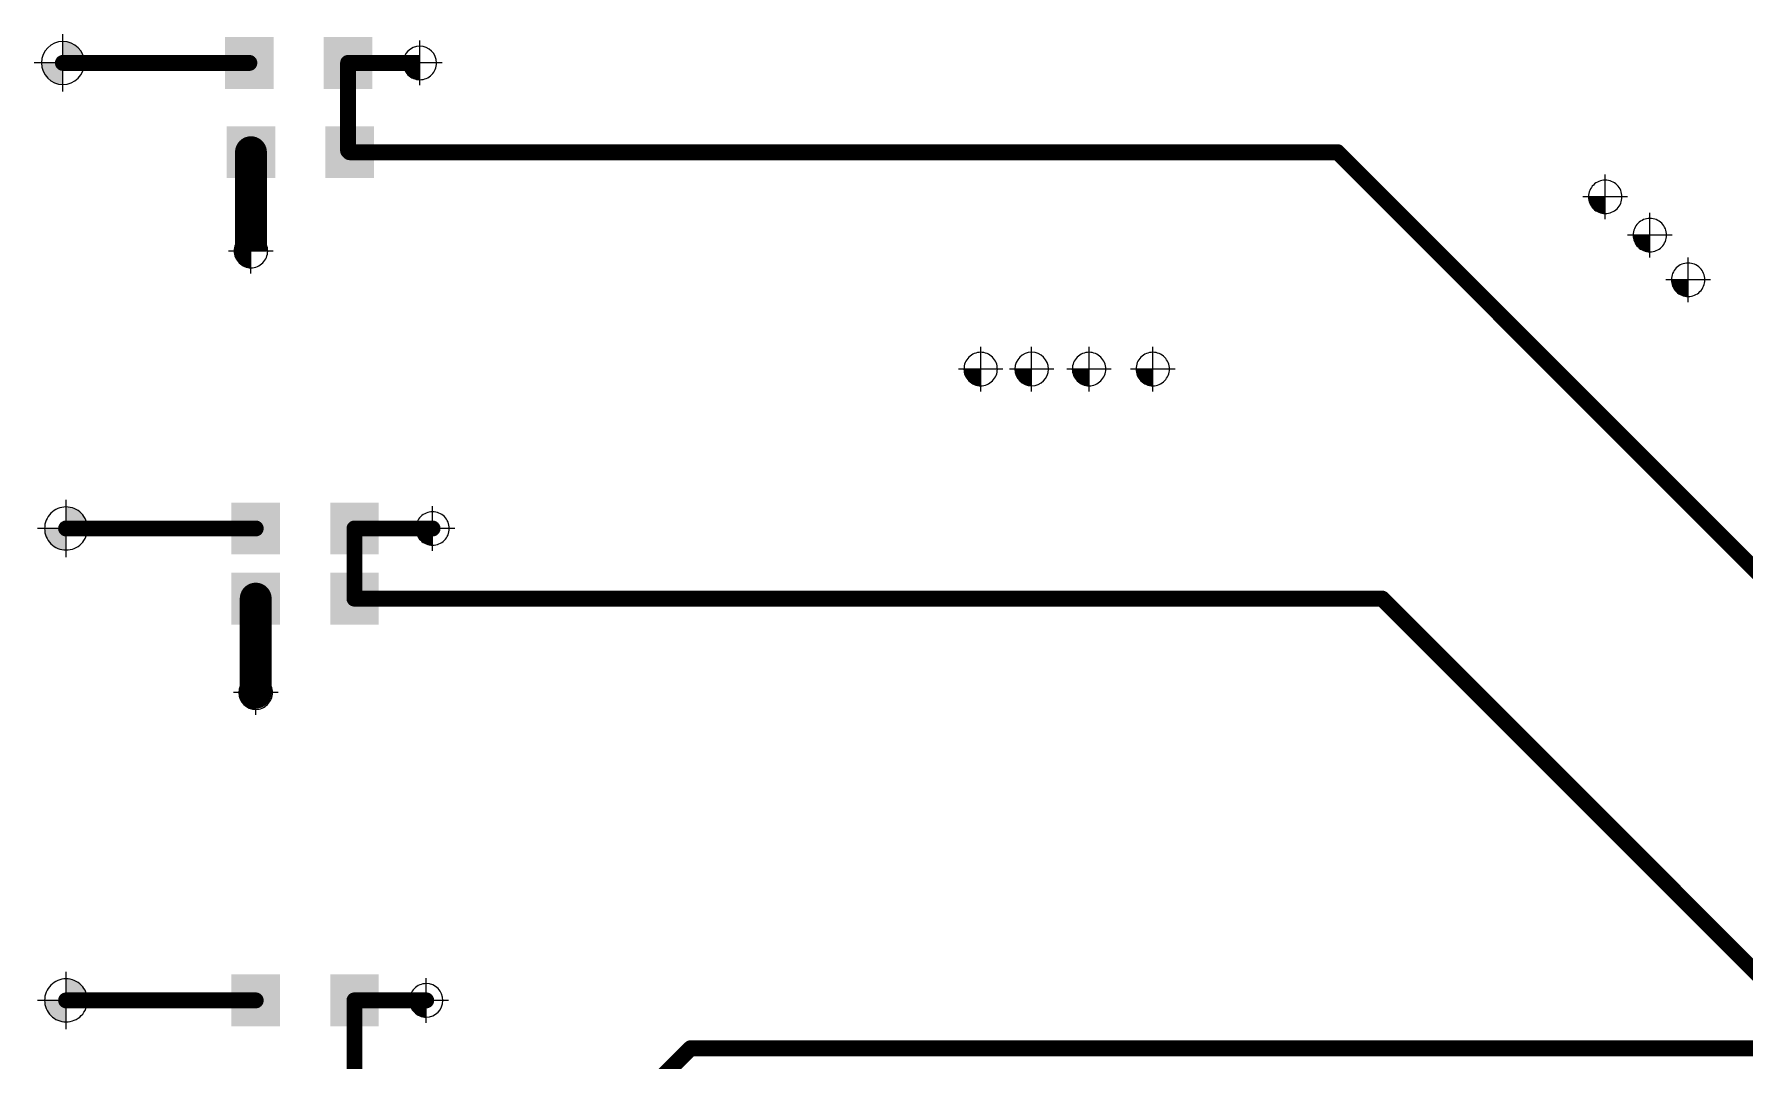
# Paper-space layout 'Layout1' of a CAD drawing. Header units: millimetres. Extents: x 0 to 841, y 0 to 594.
# Drawn here: x 114.5 to 168.1, y 460 to 492.2 of the extents above; entities that cross this region are included whole.
import ezdxf

# ---------------------------------------------------------------- set-up
doc = ezdxf.new("R2010")
doc.units = ezdxf.units.MM
for name, color, linetype in [('PDF _Геометрия', 7, 'Continuous'), ('PDF _Сплошная заливка', 7, 'Continuous'), ('TopLayer', 1, 'Continuous')]:
    doc.layers.add(name, color=color, linetype=linetype)

psp = doc.layouts.get("Layout1")

# ---------------------------------------------------------------- hatches: boundary and pattern name
at = {"layer": 'PDF _Сплошная заливка', "transparency": 33554559}
for points in [[(116.0329789938505, 491.2651038387762, 0.414236437857053), (115.3579723594703, 491.9401104731492), (115.3579723594703, 491.9401104731346), (115.3579723594703, 491.9401104731346), (115.3579723594703, 491.2651038387762), (115.3579723594703, 491.2651038387762)], [(114.6829657251037, 491.2651038387762, 0.4141580432765969), (115.3579723594703, 490.5900972044169), (115.3579723594703, 490.5900972044169), (115.3579723594703, 490.5900972044169), (115.3579723594703, 491.2651038387762), (115.3579723594703, 491.2651038387762)], [(126.0330537621057, 491.2651031332193, 0.4141858731288065), (126.5579883664386, 490.7400979730078), (126.5579883664386, 490.7400979731542), (126.5579883664386, 490.7400979731542), (126.5579883664386, 491.2651031332193), (126.5579883664386, 491.2651031332193)], [(163.2331371662958, 487.0651204139926, 0.4142588362369964), (163.7581423263391, 486.5401152538984), (163.7581423263391, 486.5401152539348), (163.7581423263391, 486.5401152539348), (163.7581423263391, 487.0651204139926), (163.7581423263391, 487.0651204139926)], [(164.6331038892895, 485.865131197399, 0.1989561129498261), (164.7869153728197, 485.4938669651542), (164.7869153728197, 485.4938669651542, 0.198880082026945), (165.1581090493764, 485.3401260373707), (165.1581090493764, 485.3401260373416), (165.1581090493764, 485.3401260373416), (165.1581090493764, 485.865131197399), (165.1581090493764, 485.865131197399)], [(120.734177598848, 485.3662866895761, 0.4141580430941222), (121.2591827589058, 484.8412815294673), (121.2591827589058, 484.841281529511), (121.2591827589058, 484.841281529511), (121.2591827589058, 485.3662866895761), (121.2591827589058, 485.3662866895761)], [(165.8331156837285, 484.4650868630961, 0.1988800817560399), (165.9868566115338, 484.0938931865617), (165.9868566115338, 484.0938931865617, 0.1989561127591369), (166.3581208437854, 483.940081703046), (166.3581208437854, 483.9400817030314), (166.3581208437854, 483.9400817030314), (166.3581208437854, 484.4650868630961), (166.3581208437854, 484.4650868630961)], [(143.6330385983765, 481.6650779224478, 0.4141580433180979), (144.1580437584198, 481.1400727623609), (144.1580437584198, 481.1400727623904), (144.1580437584198, 481.1400727623904), (144.1580437584198, 481.6650779224478), (144.1580437584198, 481.6650779224478)], [(145.2330308056953, 481.6650779224478, 0.4141580431710793), (145.7580359657377, 481.1400727624782), (145.7580359657377, 481.1400727623904), (145.7580359657377, 481.1400727623904), (145.7580359657377, 481.6650779224478), (145.7580359657377, 481.6650779224478)], [(147.0330484973374, 481.6650779224478, 0.4141580433861971), (147.5580536573807, 481.1400727624564), (147.5580536573807, 481.1400727623904), (147.5580536573807, 481.1400727623904), (147.5580536573807, 481.6650779224478), (147.5580536573807, 481.6650779224478)], [(149.033091673261, 481.6650779224478, 0.4142084405575368), (149.5580968333188, 481.1400727624123), (149.5580968333188, 481.1400727623904), (149.5580968333188, 481.1400727623904), (149.5580968333188, 481.6650779224478), (149.5580968333188, 481.6650779224478)], [(116.1330270138387, 476.6650567661304, 0.1990125040375205), (115.9352593127196, 477.1423662550947), (115.9352593127924, 477.1423662551533, 0.1989141725159663), (115.4580203794876, 477.340063400628), (115.4580203794876, 477.3400634004965), (115.4580203794876, 477.3400634004965), (115.4580203794876, 476.6650567661304), (115.4580203794876, 476.6650567661304)], [(114.783013745121, 476.6650567661304, 0.1989141726513787), (114.9807108905452, 476.187817832913), (114.9807108904715, 476.1878178328398, 0.199022901833153), (115.4580203794876, 475.9901206875184), (115.4580203794876, 475.9901206874965), (115.4580203794876, 475.9901206874965), (115.4580203794876, 476.6650567661304), (115.4580203794876, 476.6650567661304)], [(126.4330341750001, 476.6650560605735, 0.4142362713723355), (126.9580393350725, 476.1401214560724), (126.9580393350725, 476.1401214562479), (126.9580393350725, 476.1401214562479), (126.9580393350725, 476.6650560605735), (126.9580393350725, 476.6650560605735)], [(120.8836146273443, 471.5156634925861, 0.4142084406150277), (121.4086197874167, 470.9906583326451), (121.4086197874167, 470.9906583325287), (121.4086197874167, 470.9906583325287), (121.4086197874167, 471.5156634925861), (121.4086197874167, 471.5156634925861)], [(116.1330270138387, 461.8650343037411, 0.1990125038663839), (115.9352593128369, 462.3423437928004), (115.9352593127924, 462.3423437927563, 0.1989141724475482), (115.4580203794876, 462.5400409381587), (115.4580203794876, 462.5400409381), (115.4580203794876, 462.5400409381), (115.4580203794876, 461.8650343037411), (115.4580203794876, 461.8650343037411)], [(114.783013745121, 461.8650343037411, 0.1988498824920815), (114.9807108904424, 461.3877248147037), (114.9807108904715, 461.3877248147182, 0.1989282720123172), (115.4580203794876, 461.1900276694191), (115.4580203794876, 461.190027669375), (115.4580203794876, 461.190027669375), (115.4580203794876, 461.8650343037411), (115.4580203794876, 461.8650343037411)], [(126.233008690705, 461.8650335981843, 0.4141580432897608), (126.7580138507628, 461.3400284382292), (126.7580138507628, 461.3400284381191), (126.7580138507628, 461.3400284381191), (126.7580138507628, 461.8650335981843), (126.7580138507628, 461.8650335981843)]]:
    psp.add_hatch(color=7, dxfattribs=at).paths.add_polyline_path(points)

# ---------------------------------------------------------------- linework, layer by layer
at = {"layer": 'PDF _Геометрия', "lineweight": 9}
for points in [[(116.0332612167349, 491.26482161587, 0.4141850073451812), (115.3580429151953, 491.9400399174542, 0.4141850072275295), (114.6828246135965, 491.26482161587, 0.4140093127031417), (115.3580429151953, 490.5903088715545, 0.414009312707094)], [(127.082993526511, 491.2648209103131, 0.4140361063534346), (126.5580589221627, 491.7904610719875, 0.4140361065199543), (126.0331243178007, 491.2648209103131, 0.4143145162256923), (126.5580589221627, 490.7398863061258, 0.4143145162473519)], [(164.2827947077876, 487.0649793025436, 0.4143145163110206), (163.7578601034547, 487.5899139068983, 0.4143145161495816), (163.2329254991801, 487.0649793025436, 0.4143145162281603), (163.7578601034547, 486.5400446981153, 0.4143145161298868)], [(165.6833258766083, 485.865131197399, 0.4143145162527918), (165.1583912722754, 486.3900658017756, 0.4143145159983178), (164.6334566678406, 485.865131197399, 0.4143145161207194), (165.1583912722754, 485.3401965931098, 0.4143145161867554)], [(121.7842584747032, 485.3663572453079, 0.4143145163204904), (121.2593238703548, 485.8912918496408, 0.4143145161216761), (120.7343892660519, 485.3663572453079, 0.4143145162777256), (121.2593238703548, 484.841422640829, 0.4143145162884038)], [(166.8827732252194, 484.4649457516393, 0.414314515925784), (166.3578386208719, 484.989880355994, 0.414314516200708), (165.8329040164954, 484.4649457516393, 0.4143145160505021), (166.3578386208719, 483.9400111473428, 0.4143145159641667)], [(144.6831194742017, 481.6652895896291, 0.4143145160778537), (144.1581848698834, 482.1902241938892, 0.4143145160639007), (143.6332502655796, 481.6652895896291, 0.4143145160971455), (144.1581848698834, 481.1403549853549, 0.4143145161108972)], [(146.283323348709, 481.6652895896291, 0.4138105735873144), (145.7583887443761, 482.1902241940134, 0.4140361066040074), (145.2327485829273, 481.6652895896291, 0.4140361064491621), (145.7583887443761, 481.1403549853917, 0.4138105736205407)], [(148.0831999288876, 481.6652895896291, 0.4143145161187548), (147.5582653245692, 482.1902241939915, 0.4143145160453643), (147.033330720149, 481.6652895896291, 0.4143145160785084), (147.5582653245692, 481.1403549851798, 0.4143145161518484)], [(150.0827492147528, 481.6652895896291, 0.4143145161453507), (149.5578146104053, 482.1902241939329, 0.4143145159939858), (149.0328800060579, 481.6652895896291, 0.4143145160269287), (149.5578146104053, 481.1403549854208, 0.4143145161782935)], [(116.1327447909543, 476.6648450989564, 0.4144012765325576), (115.4582320466616, 477.3400634004529, 0.4145768025649111), (114.7830137451065, 476.6648450989564, 0.4144012765861774), (115.4582320466616, 475.9903323546196, 0.414225941445488)], [(127.4830444951303, 476.6648443933996, 0.4143145161696798), (126.9581098907975, 477.1897789976447, 0.4143145159334401), (126.4331752864791, 476.6648443933996, 0.4143145162061987), (126.9581098907975, 476.1399097889862, 0.4143145160661676)], [(121.9338366146485, 471.5158751597678, 0.4143145161635346), (121.4089020103011, 472.0408097642171, 0.4140361067092483), (120.8832618487359, 471.5158751597678, 0.4140361066349846), (121.4089020103011, 470.9909405554126, 0.4143145160890864)], [(116.1327447909543, 461.8652459709224, 0.4142259413878056), (115.4582320466616, 462.5397587152302, 0.4144012765285603), (114.7830137451801, 461.8652459709224, 0.4145768024363282), (115.4582320466616, 461.190027669375, 0.4144012764038764)], [(127.2833717894437, 461.8652452653655, 0.4140361064061483), (126.7577316278494, 462.3901798695451, 0.4143145161709894), (126.2327970234292, 461.8652452653655, 0.4143145162067023), (126.7577316278494, 461.3403106610181, 0.4140361064420396)]]:
    psp.add_lwpolyline(points, format="xyb", close=True, dxfattribs=at)
for points in [[(115.3580429151953, 490.365236104411), (115.3580429151953, 492.1651126845977)], [(126.5580589221627, 490.5649081045335), (126.5580589221627, 491.9654392733541)], [(116.2583339839148, 491.26482161587), (114.4577518464894, 491.26482161587)], [(127.257971727935, 491.2648209103131), (125.8581461163903, 491.2648209103131)], [(163.7578601034547, 486.3650664967713), (163.7578601034547, 487.764892108316)], [(164.4577729092271, 487.0649793025436), (163.0579472976679, 487.0649793025436)], [(165.1583912722754, 485.1652183916267), (165.1583912722754, 486.5650440031786)], [(121.2593238703548, 484.666444439521), (121.2593238703548, 486.0662700510802)], [(165.8583040780477, 485.865131197399), (164.4577729092271, 485.865131197399)], [(121.9592366761572, 485.3663572453079), (120.5594110645825, 485.3663572453079)], [(166.3578386208719, 483.765032945867), (166.3578386208719, 485.1648585574189)], [(167.0584569839211, 484.4649457516393), (165.6579258150996, 484.4649457516393)], [(144.1581848698834, 480.9653767838568), (144.1581848698834, 482.3652023954087)], [(145.7583887443761, 480.9653767838568), (145.7583887443761, 482.3652023954087)], [(147.5582653245692, 480.9653767838568), (147.5582653245692, 482.3652023954087)], [(149.5578146104053, 480.9653767838568), (149.5578146104053, 482.3652023954087)], [(144.8580976756557, 481.6652895896291), (143.4582720640965, 481.6652895896291)], [(146.4583015501485, 481.6652895896291), (145.0577703813278, 481.6652895896291)], [(148.2581781303415, 481.6652895896291), (146.8583525187969, 481.6652895896291)], [(150.2577274162068, 481.6652895896291), (148.857901804633, 481.6652895896291)], [(115.4582320466616, 475.7652595874906), (115.4582320466616, 477.5651361676769)], [(126.9581098907975, 475.9649315876127), (126.9581098907975, 477.3647571991719)], [(116.3578175581197, 476.6648450989564), (114.5579409779411, 476.6648450989564)], [(127.6580226965698, 476.6648443933996), (126.2581970850251, 476.6648443933996)], [(121.4089020103011, 470.8159623539882), (121.4089020103011, 472.2157879655401)], [(122.1088148161025, 471.5158751597678), (120.708283647281, 471.5158751597678)], [(115.4582320466616, 460.9649549021951), (115.4582320466616, 462.7648314823814)], [(126.7577316278494, 461.1653324595786), (126.7577316278494, 462.5651580711378)], [(116.3578175581197, 461.8652459709224), (114.5579409779411, 461.8652459709224)], [(127.4583499908977, 461.8652452653655), (126.057818822077, 461.8652452653655)]]:
    psp.add_lwpolyline(points, dxfattribs=at)
at = {"layer": 'TopLayer', "lineweight": 20}
for points, const_width in [([(115.358230251391, 491.2649966578269), (121.2088306913911, 491.2649966578269)], 0.499999), ([(124.3076306913913, 488.5155990578269), (124.3076306913913, 491.2649966578269)], 0.499999), ([(124.3076306913913, 491.2649966578269), (126.5582332513909, 491.2649966578269)], 0.499999), ([(121.2594325713912, 485.366197177827), (121.2594325713912, 488.4649971778267)], 0.999998), ([(124.3076306913913, 488.5155990578269), (124.358232571391, 488.4649971778267)], 0.499999), ([(124.358232571391, 488.4649971778267), (155.3582315313911, 488.4649971778267)], 0.499999), ([(155.3582315313911, 488.4649971778267), (181.4582301313912, 462.364998577827)], 0.499999), ([(115.4582300513912, 476.6649953778269), (121.4088252113911, 476.6649953778269)], 0.499999), ([(124.5076252113909, 474.4649946978266), (124.5076252113909, 476.6649953778269)], 0.499999), ([(124.5076252113909, 476.6649953778269), (126.9582273713909, 476.6649953778269)], 0.499999), ([(121.4088252113911, 471.5155924178266), (121.4088252113911, 474.4649946978266)], 0.999998), ([(124.5076252113909, 474.4649946978266), (156.7582287313912, 474.4649946978266)], 0.499999), ([(156.7582287313912, 474.4649946978266), (169.858222851391, 461.3650005778268)], 0.499999), ([(115.4582300513912, 461.864994497827), (121.408830291391, 461.864994497827)], 0.499999), ([(124.5076302913913, 459.0649950178267), (124.5076302913913, 461.864994497827)], 0.499999), ([(124.5076302913913, 461.864994497827), (126.7582328513909, 461.864994497827)], 0.499999), ([(133.7582340913909, 459.0649950178267), (135.0582365713913, 460.3649974978266)], 0.499999), ([(135.0582365713913, 460.3649974978266), (196.8582247313911, 460.3649974978266)], 0.499999)]:
    psp.add_lwpolyline(points, dxfattribs=dict(at, const_width=const_width))
for points, const_width in [([(115.2332317713913, 491.2649966578269, 1), (115.4832287313911, 491.2649966578269, 1)], 0.24999696), ([(121.0838322113909, 491.2649966578269, 1), (121.3338291713912, 491.2649966578269, 1)], 0.24999696), ([(124.1826322113911, 491.2649966578269, 1), (124.432629171391, 491.2649966578269, 1)], 0.24999696), ([(124.1826322113911, 491.2649966578269, 1), (124.432629171391, 491.2649966578269, 1)], 0.24999696), ([(121.0094356113909, 488.4649971778267, 1), (121.5094295313911, 488.4649971778267, 1)], 0.499999), ([(124.1826322113911, 488.5155990578269, 1), (124.432629171391, 488.5155990578269, 1)], 0.24999696), ([(124.1826322113911, 488.5155990578269, 1), (124.432629171391, 488.5155990578269, 1)], 0.24999696), ([(124.2332340913913, 488.4649971778267, 1), (124.4832310513912, 488.4649971778267, 1)], 0.24999696), ([(124.2332340913913, 488.4649971778267, 1), (124.4832310513912, 488.4649971778267, 1)], 0.24999696), ([(155.2332330513909, 488.4649971778267, 1), (155.4832300113912, 488.4649971778267, 1)], 0.24999696), ([(155.2332330513909, 488.4649971778267, 1), (155.4832300113912, 488.4649971778267, 1)], 0.24999696), ([(115.333231571391, 476.6649953778269, 1), (115.5832285313909, 476.6649953778269, 1)], 0.24999696), ([(121.2838267313909, 476.6649953778269, 1), (121.5338236913913, 476.6649953778269, 1)], 0.24999696), ([(124.3826267313912, 476.6649953778269, 1), (124.632623691391, 476.6649953778269, 1)], 0.24999696), ([(124.3826267313912, 476.6649953778269, 1), (124.632623691391, 476.6649953778269, 1)], 0.24999696), ([(126.8332288913912, 476.6649953778269, 1), (127.083225851391, 476.6649953778269, 1)], 0.24999696), ([(121.1588282513912, 474.4649946978266, 1), (121.658822171391, 474.4649946978266, 1)], 0.499999), ([(124.3826267313912, 474.4649946978266, 1), (124.632623691391, 474.4649946978266, 1)], 0.24999696), ([(124.3826267313912, 474.4649946978266, 1), (124.632623691391, 474.4649946978266, 1)], 0.24999696), ([(156.6332302513911, 474.4649946978266, 1), (156.8832272113909, 474.4649946978266, 1)], 0.24999696), ([(156.6332302513911, 474.4649946978266, 1), (156.8832272113909, 474.4649946978266, 1)], 0.24999696), ([(121.1588282513912, 471.5155924178266, 1), (121.658822171391, 471.5155924178266, 1)], 0.499999), ([(115.333231571391, 461.864994497827, 1), (115.5832285313909, 461.864994497827, 1)], 0.24999696), ([(121.2838318113909, 461.864994497827, 1), (121.5338287713912, 461.864994497827, 1)], 0.24999696), ([(124.3826318113911, 461.864994497827, 1), (124.632628771391, 461.864994497827, 1)], 0.24999696), ([(124.3826318113911, 461.864994497827, 1), (124.632628771391, 461.864994497827, 1)], 0.24999696), ([(126.6332343713912, 461.864994497827, 1), (126.883231331391, 461.864994497827, 1)], 0.24999696), ([(134.9332380913911, 460.3649974978266, 1), (135.183235051391, 460.3649974978266, 1)], 0.24999696), ([(134.9332380913911, 460.3649974978266, 1), (135.183235051391, 460.3649974978266, 1)], 0.24999696)]:
    psp.add_lwpolyline(points, format="xyb", close=True, dxfattribs=dict(at, const_width=const_width))
for points in [[(120.4468306913909, 490.4521966578268), (121.9708306913913, 490.4521966578268), (120.4468306913909, 492.0777966578266), (121.9708306913913, 492.0777966578266)], [(123.5456306913911, 490.4521966578268), (125.069630691391, 490.4521966578268), (123.5456306913911, 492.0777966578266), (125.069630691391, 492.0777966578266)], [(120.4974325713911, 487.652197177827), (122.021432571391, 487.652197177827), (120.4974325713911, 489.2777971778269), (122.021432571391, 489.2777971778269)], [(123.5962325713913, 487.652197177827), (125.1202325713912, 487.652197177827), (123.5962325713913, 489.2777971778269), (125.1202325713912, 489.2777971778269)], [(120.6468252113909, 475.8521953778268), (122.1708252113908, 475.8521953778268), (120.6468252113909, 477.4777953778266), (122.1708252113908, 477.4777953778266)], [(123.7456252113911, 475.8521953778268), (125.269625211391, 475.8521953778268), (123.7456252113911, 477.4777953778266), (125.269625211391, 477.4777953778266)], [(120.6468252113909, 473.6521946978269), (122.1708252113908, 473.6521946978269), (120.6468252113909, 475.2777946978267), (122.1708252113908, 475.2777946978267)], [(123.7456252113911, 473.6521946978269), (125.269625211391, 473.6521946978269), (123.7456252113911, 475.2777946978267), (125.269625211391, 475.2777946978267)], [(120.6468302913909, 461.0521944978268), (122.1708302913912, 461.0521944978268), (120.6468302913909, 462.6777944978267), (122.1708302913912, 462.6777944978267)], [(123.7456302913911, 461.0521944978268), (125.269630291391, 461.0521944978268), (123.7456302913911, 462.6777944978267), (125.269630291391, 462.6777944978267)]]:
    psp.add_solid(points, dxfattribs=at)

doc.saveas('drawing.dxf')
